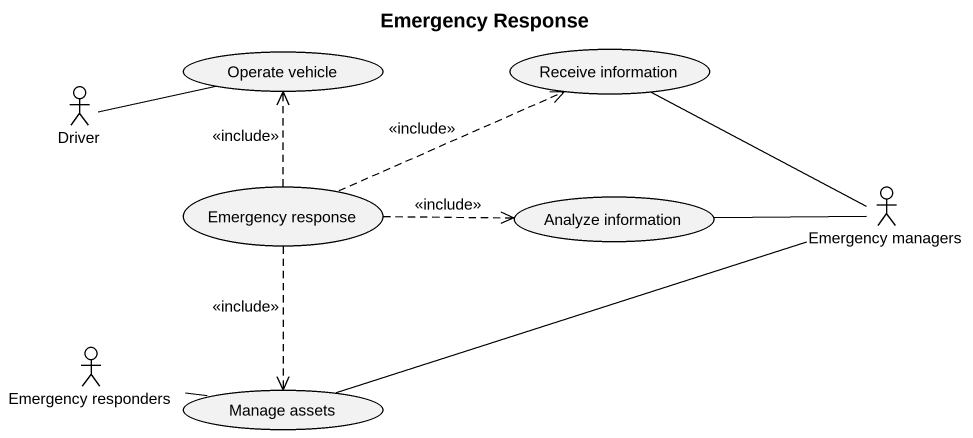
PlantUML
@startuml
title Emergency Response
usecase "Operate vehicle" as Operate_vehicle
usecase "Receive information" as Receive_information
actor Driver
usecase "Emergency response" as Emergency_response
actor "Emergency managers" as Emergency_managers
usecase "Analyze information" as Analyze_information
actor "Emergency responders" as Emergency_responders
usecase "Manage assets" as Manage_assets
Driver -right- Operate_vehicle
Emergency_response .up.> Operate_vehicle : <<include>>
Emergency_response .right.> Receive_information : <<include>>
Emergency_response .right.> Analyze_information : <<include>>
Emergency_response ..> Manage_assets : <<include>>
Emergency_managers -left- Receive_information
Emergency_managers -left- Analyze_information
Emergency_managers -left- Manage_assets
Emergency_responders -right- Manage_assets
@enduml
